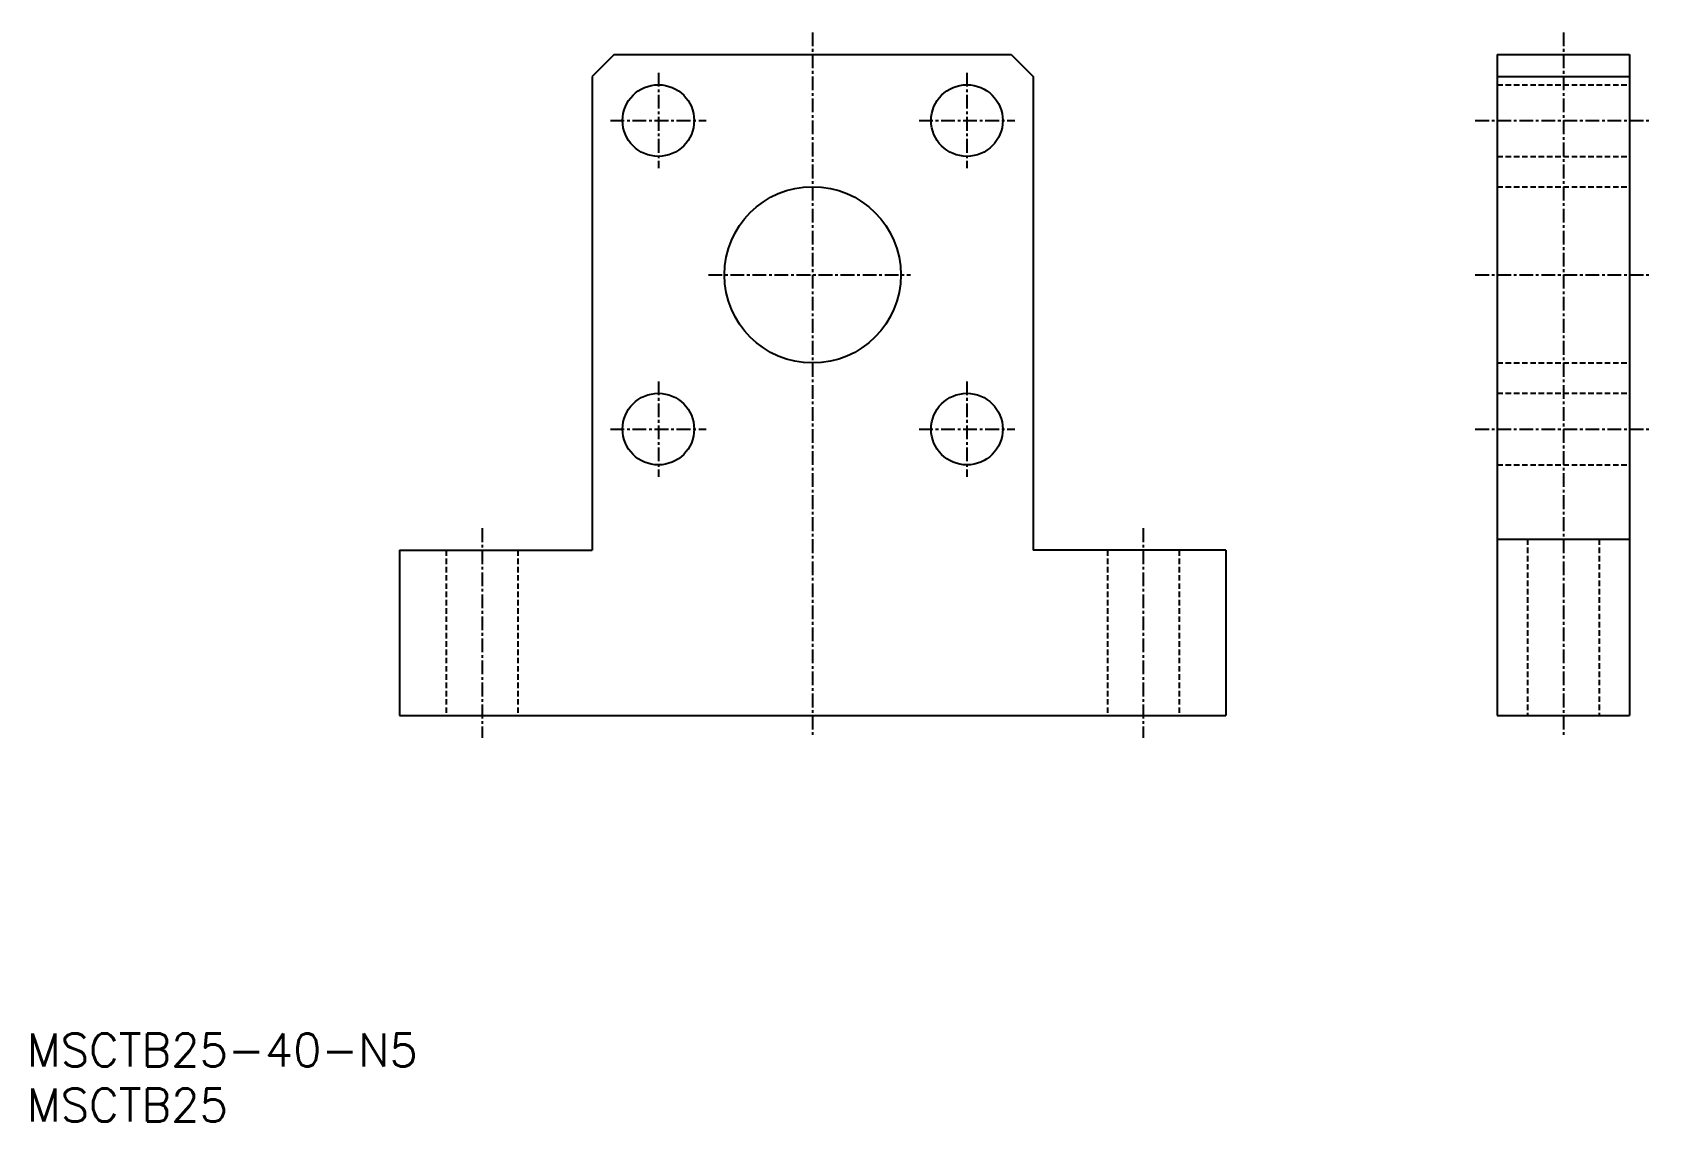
# Model space of a CAD drawing. Extents: x 51 to 198, y 26 to 125.
import ezdxf
from ezdxf.enums import TextEntityAlignment as Align

# ---------------------------------------------------------------- set-up
doc = ezdxf.new("R2010")
doc.units = 0
doc.linetypes.add('CENTER', pattern=[2, 1.25, -0.25, 0.25, -0.25])
doc.linetypes.add('DASHED', pattern=[0.75, 0.5, -0.25])
doc.layers.get('0').update_dxf_attribs({"linetype": 'CONTINUOUS'})
doc.layers.add('CENTER', color=1, linetype='CENTER')
doc.styles.get("Standard").update_dxf_attribs({"font": 'txt.shx', "bigfont": 'extfont.shx'})

msp = doc.modelspace()

# ---------------------------------------------------------------- linework, layer by layer
at = {"color": 7, "linetype": 'CONTINUOUS'}
for p, q in [((104.09, 123.1), (102.09, 121.1)), ((104.09, 123.1), (140.09, 123.1)), ((140.09, 123.1), (142.09, 121.1)), ((184.21, 123.1), (196.21, 123.1)), ((184.21, 123.1), (184.21, 63.1)), ((196.21, 123.1), (196.21, 63.1)), ((102.09, 121.1), (102.09, 78.1)), ((142.09, 121.1), (142.09, 78.1)), ((184.21, 121.1), (196.21, 121.1)), ((84.59, 78.1), (84.59, 63.1)), ((84.59, 78.1), (102.09, 78.1)), ((159.59, 78.1), (142.09, 78.1)), ((159.59, 78.1), (159.59, 63.1)), ((184.21, 79.1), (196.21, 79.1)), ((84.59, 63.1), (159.59, 63.1)), ((184.21, 63.1), (196.21, 63.1))]:
    msp.add_line(p, q, dxfattribs=at)
at = {"color": 3, "linetype": 'DASHED'}
for p, q in [((184.21, 120.35), (196.21, 120.35)), ((184.21, 113.85), (196.21, 113.85)), ((184.21, 111.1), (196.21, 111.1)), ((184.21, 95.1), (196.21, 95.1)), ((184.21, 92.35), (196.21, 92.35)), ((184.21, 85.85), (196.21, 85.85)), ((88.84, 78.1), (88.84, 63.1)), ((95.34, 78.1), (95.34, 63.1)), ((148.84, 78.1), (148.84, 63.1)), ((155.34, 78.1), (155.34, 63.1)), ((186.96, 79.1), (186.96, 63.1)), ((193.46, 79.1), (193.46, 63.1))]:
    msp.add_line(p, q, dxfattribs=at)
at = {"color": 7, "linetype": 'CONTINUOUS'}
for centre, radius in [((108.09, 117.1), 3.25), ((136.09, 117.1), 3.25), ((122.09, 103.1), 8), ((108.09, 89.1), 3.25), ((136.09, 89.1), 3.25)]:
    msp.add_circle(centre, radius, dxfattribs=at)
at = {"layer": 'CENTER', "color": 1, "linetype": 'CENTER'}
for p, q in [((122.09, 125.1), (122.09, 61.1)), ((190.21, 125.1), (190.21, 61.1)), ((108.09, 121.43), (108.09, 112.77)), ((136.09, 121.43), (136.09, 112.77)), ((103.75, 117.1), (112.42, 117.1)), ((131.75, 117.1), (140.42, 117.1)), ((182.21, 117.1), (198.21, 117.1)), ((112.63, 103.1), (130.97, 103.1)), ((182.21, 103.1), (198.21, 103.1)), ((108.09, 93.43), (108.09, 84.77)), ((136.09, 93.43), (136.09, 84.77)), ((103.75, 89.1), (112.42, 89.1)), ((131.75, 89.1), (140.42, 89.1)), ((182.21, 89.1), (198.21, 89.1)), ((92.09, 80.1), (92.09, 61.1)), ((152.09, 80.1), (152.09, 61.1))]:
    msp.add_line(p, q, dxfattribs=at)

# ---------------------------------------------------------------- texts
at = {"color": 7, "linetype": 'CONTINUOUS'}
for s, p in [('MSCTB25-40-N5', (50.78, 32.76)), ('MSCTB25', (50.78, 27.76))]:
    msp.add_text(s, height=3, dxfattribs=at).set_placement(p, align=Align.MIDDLE_LEFT)

doc.saveas('drawing.dxf')
